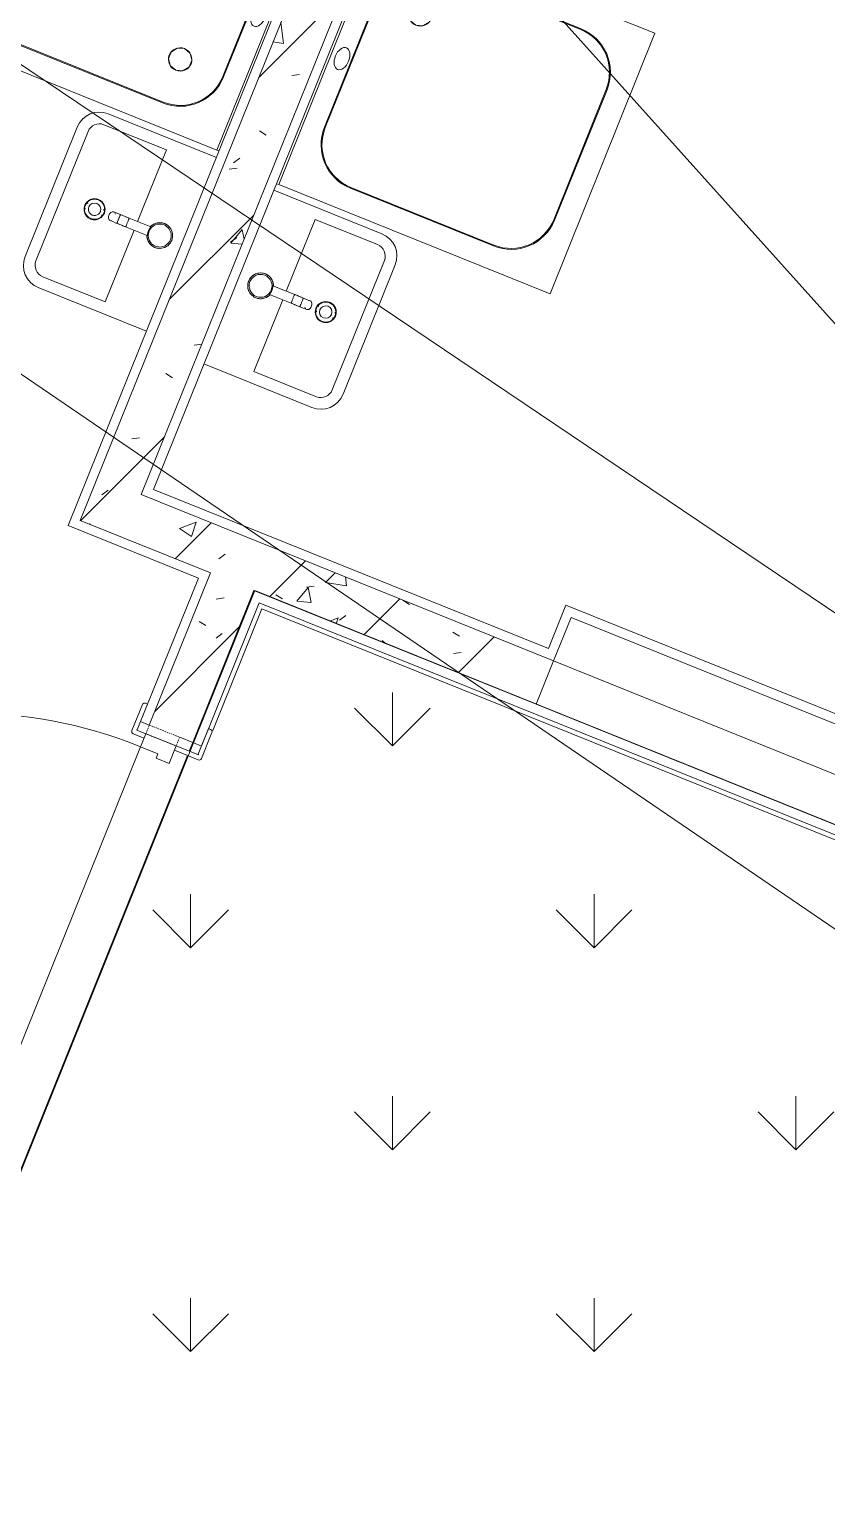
# Model space of a CAD drawing. Header units: millimetres. Extents: x -584918 to 2941280, y 3000189 to 4229862.
# Drawn here: x 206892 to 208596, y 3668918 to 3672027 of the extents above; entities that cross this region are included whole.
import ezdxf

# ---------------------------------------------------------------- set-up
doc = ezdxf.new("R2010")
doc.units = ezdxf.units.MM
doc.linetypes.add('ASVP_Невидимые', pattern=[5, 3, -2])
for name, color, linetype, lineweight in [('Двери', 7, 'Continuous', 0), ('Перекрытие', 7, 'Continuous', 0), ('Сантехника', 7, 'Continuous', 0), ('Стены', 7, 'Continuous', 0), ('Стены внутренние', 7, 'Continuous', 0), ('Стены несущие', 7, 'Continuous', 0), ('Стены отделка', 7, 'Continuous', 0), ('Стены разрез', 7, 'Continuous', 0), ('экспертиза ДУ', 1, 'Continuous', 0), ('экспертиза условные обозначения', 1, 'Continuous', 0)]:
    doc.layers.add(name, color=color, linetype=linetype, lineweight=lineweight)
pattern_1 = [(45, (192051.36, 3643581.32), (-141.4214, 141.4214), [])]
pattern_2 = [(50, (192051.36, 3643581.32), (364.368, -31.8783), [38.1, -419.1]), (355, (192051.36, 3643581.3), (-70.486, 382.1133), [30.48, -335.28]), (100.451, (192081.73, 3643578.66), (293.885, 350.2334), [32.38, -356.18]), (46.184, (192051.36, 3643682.9), (542.1585, -84.086), [57.15, -628.65]), (96.636, (192096.54, 3643675.9), (474.805, 494.8554), [48.57, -534.27]), (351.184, (192051.36, 3643682.9), (474.81, 494.85), [45.72, -502.92]), (21, (192102.16, 3643657.52), (303.2285, -204.5305), [38.1, -419.1]), (326, (192102.16, 3643657.5), (123.604, 368.376), [30.48, -335.28]), (71.451, (192127.43, 3643640.47), (426.834, 163.8427), [32.38, -356.18]), (37.5, (192051.36, 3643581.32), (6.17665, 169.11015), [16.764, -314.452, 16.764, -323.596, -336.55]), (37.5, (192051.36, 3643581.32), (6.17665, 169.11015), [-671.576, 16.764, -319.786]), (7.5, (192051.36, 3643581.32), (133.6389, 200.3615), [16.764, -177.292, 16.764, -306.832, -128.27]), (7.5, (192051.36, 3643581.32), (133.6389, 200.3615), [-517.652, 16.764, -111.506]), (327.5, (191938.08, 3643581.32), (271.1818, -11.45836), [16.764, -110.236, 16.764, -379.476, -525.78]), (327.5, (191938.08, 3643581.32), (271.1818, -11.45836), [-523.24, 16.764, -509.016]), (317.5, (191887.28, 3643581.32), (296.2585, 50.8528), [16.764, -148.336, 16.764, -246.38, -373.38]), (317.5, (191887.28, 3643581.32), (296.2585, 50.8528), [-428.244, 16.764, -356.616])]

# ---------------------------------------------------------------- blocks, each defined once
blk = doc.blocks.new('VK_02_Мойка - Рукомойник-V165-АР Этаж 01')
at = {"layer": 'Сантехника', "color": 253, "true_color": 0xaaaaaa}
for p, q in [((-200, 0), (-200, -249)), ((200, -249), (200, 0)), ((-175, -249), (-175, -105)), ((-175, -105), (-9.9, -105)), ((9.9, -105), (175, -105)), ((175, -105), (175, -249)), ((-149, -275), (149, -275)), ((-149, -300), (149, -300))]:
    blk.add_line(p, q, dxfattribs=at)
for centre, radius, start, end in [((-149, -249), 51, 180, 270), ((-149, -249), 26, 180, 270), ((149, -249), 26, 270, 360), ((149, -249), 51, 270, 360)]:
    blk.add_arc(centre, radius, start, end, dxfattribs=at)
blk = doc.blocks.new('МС_03-03_Смеситель_Однокрановый - МС_03-03_Смеситель_Однокрановый-V166-АР Этаж 01')
at = {"layer": 'Сантехника', "color": 253, "true_color": 0xaaaaaa}
for p, q in [((-10, -24.6), (-10, -74.6)), ((10, -74.6), (10, -24.6)), ((-10, -74.6), (-10, -94.6)), ((-10, -74.6), (-10, -80.8)), ((-10, -83.3), (-10, -98.3)), ((10, -94.6), (10, -74.6)), ((10, -80.8), (10, -74.6)), ((10, -98.3), (10, -83.3)), ((-10, -94.6), (-9.9, -94.6)), ((-10, -108.1), (-10, -109.9)), ((10, -109.9), (10, -108.1))]:
    blk.add_line(p, q, dxfattribs=at)
at = {"layer": 'Сантехника', "color": 253, "true_color": 0xaaaaaa, "flags": 128}
for points in [[(-10, -83.3), (-10, -82), (-10, -80.8)], [(-10, -80.8), (-10, -82), (-10, -83.3)], [(10, -80.8), (10, -82), (10, -83.3)], [(10, -83.3), (10, -82), (10, -80.8)], [(9.9, -94.6), (9.5, -94.6), (8.9, -94.6), (8.1, -94.6), (7.1, -94.6), (5.9, -94.6), (4.5, -94.6), (3.1, -94.6), (1.6, -94.6), (0, -94.6), (-1.6, -94.6), (-3.1, -94.6), (-4.5, -94.6), (-5.9, -94.6), (-7.1, -94.6), (-8.1, -94.6), (-8.9, -94.6), (-9.5, -94.6), (-9.9, -94.6), (-10, -94.6)], [(-10, -108.1), (-10, -104.4), (-10, -98.3)], [(-10, -98.3), (-10, -104.4), (-10, -108.1)], [(-7, -104.8), (-8.1, -105.7), (-9.1, -107), (-9.8, -108.4), (-10, -109.9)], [(-10, -109.9), (-9.8, -111.5), (-9.1, -112.9), (-8.1, -114.2), (-6.7, -115.3), (-5, -116.2), (-3.1, -116.8), (-1, -117.2), (1, -117.2), (3.1, -116.8), (5, -116.2), (6.7, -115.3), (8.1, -114.2), (9.1, -112.9), (9.8, -111.5), (10, -109.9)], [(10, -109.9), (9.8, -108.4), (9.1, -107)], [(10, -98.3), (10, -104.4), (10, -108.1)], [(10, -108.1), (10, -104.4), (10, -98.3)]]:
    blk.add_lwpolyline(points, dxfattribs=at)
at = {"layer": 'Сантехника', "color": 253, "true_color": 0xaaaaaa}
for radius, start, end in [(27.5, 360, 180), (27.5, 165, 180), (27.5, 180, 248.3704), (27.5, 180, 198.023), (27.5, 143.312, 156.6878), (24.5, 360, 180), (24.5, 180, 360), (27.5, 101.9769, 138.0229), (27.5, 83.3119, 96.6877), (27.5, 41.9768, 78.0228), (27.5, 23.3117, 36.6875), (27.5, 0, 18.0226), (27.5, 203.3122, 216.688), (27.5, 221.9771, 248.4991), (27.5, 291.6291, 360), (27.5, 291.5009, 318.0232), (27.5, 323.3125, 336.6883), (27.5, 345, 360)]:
    blk.add_arc((0, 0), radius, start, end, dxfattribs=at)
for points, knots in [([(10, -24.6), (9.8, -24.6), (9.5, -24.6), (9, -24.7), (8.6, -24.8), (8.4, -24.9), (8, -25), (7.4, -25.1), (6.7, -25.3), (6.2, -25.4), (5.9, -25.4), (5.4, -25.5), (4.7, -25.6), (3.7, -25.8), (2.6, -25.9), (0.8, -26), (-0.8, -26), (-2.5, -25.9), (-3.5, -25.8), (-4.4, -25.7), (-5, -25.6), (-5.5, -25.5), (-5.9, -25.4), (-6.2, -25.4), (-6.4, -25.3), (-6.6, -25.3), (-7, -25.2), (-7.5, -25.1), (-8, -25), (-8.3, -24.9), (-8.6, -24.8), (-8.8, -24.8), (-9.1, -24.7), (-9.4, -24.6), (-9.7, -24.6), (-9.9, -24.6), (-10, -24.6)], [-1, -1, -1, -1, -0.958333, -0.916667, -0.895833, -0.885417, -0.875, -0.833333, -0.791667, -0.78125, -0.770833, -0.75, -0.708333, -0.666667, -0.611111, -0.555556, -0.444444, -0.388889, -0.333333, -0.305556, -0.277778, -0.25, -0.236111, -0.222222, -0.215278, -0.208333, -0.194444, -0.166667, -0.138889, -0.125, -0.111111, -0.097222, -0.083333, -0.055556, -0.027778, 0, 0, 0, 0]), ([(-9.9, -74.6), (-9.8, -74.6), (-9.5, -74.5), (-8.9, -74.5), (-8.1, -74.4), (-7.1, -74.4), (-5.5, -74.3), (-2.2, -74.2), (3.3, -74.2), (7.7, -74.4), (9.4, -74.5), (9.8, -74.6), (9.9, -74.6)], [0.05, 0.05, 0.05, 0.05, 0.1, 0.15, 0.2, 0.25, 0.3, 0.4, 0.6, 0.8, 0.9, 0.95, 0.95, 0.95, 0.95])]:
    blk.add_open_spline(points, degree=3, knots=knots, dxfattribs=at)
blk = doc.blocks.new('МС_03-04_Сифон_Бутылочный - Для умывальника_Гофрированный выпуск_DN1-V167-АР Этаж 01')
at = {"layer": 'Сантехника', "color": 253, "true_color": 0xaaaaaa}
for radius, start, end in [(22.5, 0, 180), (22.5, 180, 0), (21.5, 0, 180), (21.5, 180, 0), (20, 158.285, 164.9916), (13.3, 0, 180), (13.3, 180, 0), (20, 15.0084, 21.715), (20, 195.0084, 201.715), (20, 338.285, 344.9916)]:
    blk.add_arc((0, 0), radius, start, end, dxfattribs=at)
blk = doc.blocks.new('VK_02_Мойка - Рукомойник-V168-АР Этаж 01')
at = {"layer": 'Сантехника', "color": 253, "true_color": 0xaaaaaa}
for p, q in [((-200, 0), (-200, -249)), ((200, -249), (200, 0)), ((-175, -249), (-175, -105)), ((-175, -105), (-9.9, -105)), ((9.9, -105), (175, -105)), ((175, -105), (175, -249)), ((-149, -275), (149, -275)), ((-149, -300), (149, -300))]:
    blk.add_line(p, q, dxfattribs=at)
for centre, radius, start, end in [((-149, -249), 51, 180, 270), ((-149, -249), 26, 180, 270), ((149, -249), 26, 270, 360), ((149, -249), 51, 270, 360)]:
    blk.add_arc(centre, radius, start, end, dxfattribs=at)
blk = doc.blocks.new('МС_03-03_Смеситель_Однокрановый - МС_03-03_Смеситель_Однокрановый-V169-АР Этаж 01')
at = {"layer": 'Сантехника', "color": 253, "true_color": 0xaaaaaa}
for p, q in [((-10, -24.6), (-10, -74.6)), ((10, -74.6), (10, -24.6)), ((-10, -74.6), (-10, -94.6)), ((-10, -74.6), (-10, -80.8)), ((-10, -83.3), (-10, -98.3)), ((10, -94.6), (10, -74.6)), ((10, -80.8), (10, -74.9)), ((10, -98.3), (10, -83.3)), ((-10, -94.6), (-9.9, -94.6)), ((-10, -108.1), (-10, -109.9)), ((10, -109.9), (10, -108.1))]:
    blk.add_line(p, q, dxfattribs=at)
at = {"layer": 'Сантехника', "color": 253, "true_color": 0xaaaaaa, "flags": 128}
for points in [[(-10, -83.3), (-10, -82), (-10, -80.8)], [(-10, -80.8), (-10, -82), (-10, -83.3)], [(10, -80.8), (10, -82), (10, -83.3)], [(10, -83.3), (10, -82), (10, -80.8)], [(9.9, -94.6), (9.5, -94.6), (8.9, -94.6), (8.1, -94.6), (7.1, -94.6), (5.9, -94.6), (4.5, -94.6), (3.1, -94.6), (1.6, -94.6), (0, -94.6), (-1.6, -94.6), (-3.1, -94.6), (-4.5, -94.6), (-5.9, -94.6), (-7.1, -94.6), (-8.1, -94.6), (-8.9, -94.6), (-9.5, -94.6), (-9.9, -94.6), (-10, -94.6)], [(-10, -108.1), (-10, -104.4), (-10, -98.3)], [(-10, -98.3), (-10, -104.4), (-10, -108.1)], [(-7, -104.8), (-8.1, -105.7), (-9.1, -107), (-9.8, -108.4), (-10, -109.9)], [(-10, -109.9), (-9.8, -111.5), (-9.1, -112.9), (-8.1, -114.2), (-6.7, -115.3), (-5, -116.2), (-3.1, -116.8), (-1, -117.2), (1, -117.2), (3.1, -116.8), (5, -116.2), (6.7, -115.3), (8.1, -114.2), (9.1, -112.9), (9.8, -111.5), (10, -109.9)], [(10, -109.9), (9.8, -108.4), (9.1, -107), (9, -106.8)], [(10, -98.3), (10, -104.4), (10, -108.1)], [(10, -108.1), (10, -104.4), (10, -98.3)]]:
    blk.add_lwpolyline(points, dxfattribs=at)
at = {"layer": 'Сантехника', "color": 253, "true_color": 0xaaaaaa}
for radius, start, end in [(27.5, 360, 180), (27.5, 165, 180), (27.5, 180, 248.3704), (27.5, 180, 198.023), (27.5, 143.312, 156.6878), (24.5, 360, 180), (24.5, 180, 360), (27.5, 101.9769, 138.0229), (27.5, 83.3119, 96.6877), (27.5, 41.9768, 78.0228), (27.5, 23.3117, 36.6875), (27.5, 0, 18.0226), (27.5, 203.3122, 216.688), (27.5, 221.9771, 248.4991), (27.5, 291.6291, 360), (27.5, 291.5009, 318.0232), (27.5, 323.3125, 336.6883), (27.5, 345, 360)]:
    blk.add_arc((0, 0), radius, start, end, dxfattribs=at)
for points, knots in [([(10, -24.6), (9.8, -24.6), (9.5, -24.6), (9, -24.7), (8.6, -24.8), (8.4, -24.9), (8, -25), (7.4, -25.1), (6.7, -25.3), (6.2, -25.4), (5.9, -25.4), (5.4, -25.5), (4.7, -25.6), (3.7, -25.8), (2.6, -25.9), (0.8, -26), (-0.8, -26), (-2.5, -25.9), (-3.5, -25.8), (-4.4, -25.7), (-5, -25.6), (-5.5, -25.5), (-5.9, -25.4), (-6.2, -25.4), (-6.4, -25.3), (-6.6, -25.3), (-7, -25.2), (-7.5, -25.1), (-8, -25), (-8.3, -24.9), (-8.6, -24.8), (-8.8, -24.8), (-9.1, -24.7), (-9.4, -24.6), (-9.7, -24.6), (-9.9, -24.6), (-10, -24.6)], [-1, -1, -1, -1, -0.958333, -0.916667, -0.895833, -0.885417, -0.875, -0.833333, -0.791667, -0.78125, -0.770833, -0.75, -0.708333, -0.666667, -0.611111, -0.555556, -0.444444, -0.388889, -0.333333, -0.305556, -0.277778, -0.25, -0.236111, -0.222222, -0.215278, -0.208333, -0.194444, -0.166667, -0.138889, -0.125, -0.111111, -0.097222, -0.083333, -0.055556, -0.027778, 0, 0, 0, 0]), ([(-9.9, -74.6), (-9.8, -74.6), (-9.5, -74.5), (-8.9, -74.5), (-8.1, -74.4), (-7.1, -74.4), (-5.5, -74.3), (-2.2, -74.2), (3.3, -74.2), (7.7, -74.4), (9.4, -74.5), (9.8, -74.6), (9.9, -74.6)], [0.05, 0.05, 0.05, 0.05, 0.1, 0.15, 0.2, 0.25, 0.3, 0.4, 0.6, 0.8, 0.9, 0.95, 0.95, 0.95, 0.95])]:
    blk.add_open_spline(points, degree=3, knots=knots, dxfattribs=at)
blk = doc.blocks.new('МС_03-04_Сифон_Бутылочный - Для умывальника_Гофрированный выпуск_DN1-V170-АР Этаж 01')
at = {"layer": 'Сантехника', "color": 253, "true_color": 0xaaaaaa}
for radius, start, end in [(22.5, 0, 180), (22.5, 180, 0), (21.5, 0, 180), (21.5, 180, 0), (20, 158.285, 164.9916), (13.3, 0, 180), (13.3, 180, 0), (20, 15.0084, 21.715), (20, 195.0084, 201.715), (20, 338.285, 344.9916)]:
    blk.add_arc((0, 0), radius, start, end, dxfattribs=at)
blk = doc.blocks.new('VM_Ванная моечная 1-секционная - ГхШ 600х530-1155684-АР Этаж 01')
at = {"layer": 'Сантехника'}
for p, q in [((-300, -5), (-300, 0)), ((300, 0), (300, -5)), ((-300, -5), (-300, -630)), ((-300, -5), (300, -5)), ((300, -630), (300, -5)), ((-150, -50), (150, -50)), ((-150, -52), (150, -52)), ((-250, -480), (-250, -150)), ((-248, -480), (-248, -150)), ((248, -150), (248, -480)), ((250, -150), (250, -480)), ((150, -578), (-150, -578)), ((150, -580), (-150, -580)), ((-300, -630), (300, -630))]:
    blk.add_line(p, q, dxfattribs=at)
at = {"layer": 'Сантехника', "color": 253, "true_color": 0xaaaaaa}
for p, q in [((125, -150), (129.6, -135.9)), ((129.6, -164.1), (125, -150)), ((130.4, -134.9), (141.8, -126.6)), ((142.6, -126.2), (157.4, -126.2)), ((158.2, -126.6), (169.6, -134.9)), ((170.4, -135.9), (175, -150)), ((175, -150), (170.4, -164.1)), ((141.8, -173.4), (130.4, -165.1)), ((157.4, -173.8), (142.6, -173.8)), ((169.6, -165.1), (158.2, -173.4))]:
    blk.add_line(p, q, dxfattribs=at)
at = {"layer": 'Сантехника', "flags": 128}
for points in [[(-25, -30), (-24.5, -27.1), (-23.1, -24.3), (-20.8, -21.7), (-17.7, -19.4), (-13.9, -17.5), (-9.6, -16.1), (-4.9, -15.3), (0, -15), (4.9, -15.3), (9.6, -16.1), (13.9, -17.5), (17.7, -19.4), (20.8, -21.7), (23.1, -24.3), (24.5, -27.1), (25, -30)], [(25, -30), (24.5, -32.9), (23.1, -35.7), (20.8, -38.3), (17.7, -40.6), (13.9, -42.5), (9.6, -43.9), (4.9, -44.7), (0, -45), (-4.9, -44.7), (-9.6, -43.9), (-13.9, -42.5), (-17.7, -40.6), (-20.8, -38.3), (-23.1, -35.7), (-24.5, -32.9), (-25, -30)]]:
    blk.add_lwpolyline(points, dxfattribs=at)
at = {"layer": 'Сантехника'}
for centre, radius, start, end in [((-150, -150), 100, 90, 180), ((-150, -150), 98, 90, 180), ((150, -150), 100, 360, 90), ((150, -150), 98, 0, 90), ((150, -150), 25, 0, 180), ((150, -150), 25, 180, 360), ((-150, -480), 100, 180, 270), ((-150, -480), 98, 180, 270), ((150, -480), 98, 270, 0), ((150, -480), 100, 270, 0)]:
    blk.add_arc(centre, radius, start, end, dxfattribs=at)
blk = doc.blocks.new('ВК_Домодедово_rvt-1-АР Этаж 01')
at = {"layer": 'Сантехника', "color": 253, "lineweight": 9, "true_color": 0xaaaaaa}
for name, p, rotation in [('VM_Ванная моечная 1-секционная - ГхШ 600х530-1155684-АР Этаж 01', (15358.4, 28463.6), 248.0513009164577), ('VM_Ванная моечная 1-секционная - ГхШ 600х530-1155684-АР Этаж 01', (15481.2, 28393.6), 68.05130091645783), ('VK_02_Мойка - Рукомойник-V168-АР Этаж 01', (15165.9, 27985.9), 248.0513009164573), ('VK_02_Мойка - Рукомойник-V165-АР Этаж 01', (15288.7, 27915.9), 68.05130091645765), ('МС_03-04_Сифон_Бутылочный - Для умывальника_Гофрированный выпуск_DN1-V170-АР Этаж 01', (14980.4, 28060.7), 338.0513009164573), ('МС_03-03_Смеситель_Однокрановый - МС_03-03_Смеситель_Однокрановый-V169-АР Этаж 01', (15119.6, 28004.6), 248.0513009164573), ('МС_03-03_Смеситель_Однокрановый - МС_03-03_Смеситель_Однокрановый-V166-АР Этаж 01', (15335, 27897.2), 68.05130091645765), ('МС_03-04_Сифон_Бутылочный - Для умывальника_Гофрированный выпуск_DN1-V167-АР Этаж 01', (15474.2, 27841.2), 158.0513009164576)]:
    blk.add_blockref(name, p, dxfattribs=dict(at, rotation=rotation))
blk = doc.blocks.new('ASVP_ДверьДеревянная_1 полотно - Входная_внутр_ 1000х2000h_полотно_ Г Пр _950 в свету_-7521749-АР Этаж 01')
at = {"layer": 'Двери', "lineweight": 18}
for p, q in [((-500, 1050), (-460, 1050)), ((-500, 50), (-500, 1050)), ((-460, 1050), (-460, 50)), ((-530, 50), (-500, 50)), ((-530, -20), (-530, 50)), ((-460, 50), (-500, 50)), ((-500, 50), (-500, 10)), ((500, 50), (530, 50)), ((500, 10), (500, 50)), ((530, 50), (530, -20)), ((-500, 10), (-490, 10)), ((-490, 10), (-490, -20)), ((490, 10), (500, 10)), ((490, -20), (490, 10)), ((-490, -20), (-530, -20)), ((530, -20), (490, -20))]:
    blk.add_line(p, q, dxfattribs=at)
at = {"layer": 'Двери', "linetype": 'ASVP_Невидимые', "lineweight": 18}
for p, q in [((-550, 50), (-530, 50)), ((-550, -20), (-550, 50)), ((-530, 50), (-530, -20)), ((530, 50), (550, 50)), ((530, -20), (530, 50)), ((550, 50), (550, -20)), ((-530, -20), (-550, -20)), ((550, -20), (530, -20))]:
    blk.add_line(p, q, dxfattribs=at)
at = {"layer": 'Двери'}
blk.add_arc((-500, 50), 1000, 0, 90, dxfattribs=at)

msp = doc.modelspace()

# ---------------------------------------------------------------- hatches: boundary and pattern name
at = {"layer": 'Стены'}
h = msp.add_hatch(dxfattribs=at)
h.set_pattern_fill('FP_15', color=256, style=0, pattern_type=2)
h.set_pattern_definition([(216.87, (192217.96, 3643997.82), (1249.49851, 833.00223), [208.25, -1874.25]), (206.565, (192467.86, 3643872.87), (-416.5007, -416.5004), [465.661, -465.661]), (198.435, (192467.86, 3643664.62), (-832.99954, -416.50086), [263.418, -1053.671])])
h.paths.add_polyline_path([(206707.761, 3669500.199), (206726.45, 3669546.575), (206745, 3669539.1), (206748.738, 3669548.375), (206725.148, 3669557.715), (206721.723, 3669557.682), (206718.836, 3669554.435), (206699.344, 3669503.591)])
h.paths.add_polyline_path([(207137.465, 3670512.995), (207141.203, 3670522.27), (207123.026, 3670530.673), (207145.079, 3670585.396), (207140.441, 3670587.265), (207136.615, 3670587.228), (207133.935, 3670584.497), (207111.508, 3670528.845), (207111.545, 3670525.019), (207114.277, 3670522.339), (207130.128, 3670515.951)])
at = {"layer": 'Стены внутренние'}
h = msp.add_hatch(dxfattribs=at)
h.set_pattern_fill('FP_1', color=256, style=0, pattern_type=2)
h.set_pattern_definition(pattern_1)
h.paths.add_polyline_path([(207131.374, 3671032.959), (208028.437, 3673259.004), (207935.685, 3673296.382), (207038.622, 3671070.336), (207103.892, 3671044.034)])
h.paths.add_polyline_path([(208439.591, 3674279.275), (208514.346, 3674464.779), (208421.594, 3674502.156), (208346.839, 3674316.653), (208421.594, 3674286.527)])
h = msp.add_hatch(dxfattribs=at)
h.set_pattern_fill('FP_2', color=256, style=0, pattern_type=2)
h.set_pattern_definition(pattern_2)
h.paths.add_polyline_path([(207131.374, 3671032.959), (208028.437, 3673259.004), (207935.685, 3673296.382), (207038.622, 3671070.336), (207103.892, 3671044.034)])
h.paths.add_polyline_path([(208439.591, 3674279.275), (208514.346, 3674464.779), (208421.594, 3674502.156), (208346.839, 3674316.653), (208421.594, 3674286.527)])
h = msp.add_hatch(dxfattribs=at)
h.set_pattern_fill('FP_1', color=256, style=0, pattern_type=2)
h.set_pattern_definition(pattern_1)
h.paths.add_polyline_path([(207975.139, 3670585.12), (208012.517, 3670677.871), (207038.622, 3671070.336), (207002.017, 3670977.273), (207914.219, 3670609.669)])
h = msp.add_hatch(dxfattribs=at)
h.set_pattern_fill('FP_2', color=256, style=0, pattern_type=2)
h.set_pattern_definition(pattern_2)
h.paths.add_polyline_path([(207975.139, 3670585.12), (208012.517, 3670677.871), (207038.622, 3671070.336), (207002.017, 3670977.273), (207914.219, 3670609.669)])
h = msp.add_hatch(dxfattribs=at)
h.set_pattern_fill('FP_1', color=256, style=0, pattern_type=2)
h.set_pattern_definition(pattern_1)
h.paths.add_polyline_path([(206774.21, 3669344.044), (206830.276, 3669483.172), (206737.524, 3669520.549), (206681.458, 3669381.421), (206765.46, 3669347.57)])
h.paths.add_polyline_path([(207241.43, 3670503.442), (207372.252, 3670828.074), (207279.5, 3670865.452), (207148.678, 3670540.82), (207230.073, 3670508.019)])
h = msp.add_hatch(dxfattribs=at)
h.set_pattern_fill('FP_2', color=256, style=0, pattern_type=2)
h.set_pattern_definition(pattern_2)
h.paths.add_polyline_path([(206774.21, 3669344.044), (206830.276, 3669483.172), (206737.524, 3669520.549), (206681.458, 3669381.421), (206765.46, 3669347.57)])
h.paths.add_polyline_path([(207241.43, 3670503.442), (207372.252, 3670828.074), (207279.5, 3670865.452), (207148.678, 3670540.82), (207230.073, 3670508.019)])
at = {"layer": 'экспертиза условные обозначения'}
h = msp.add_hatch(dxfattribs=at)
h.set_pattern_fill('GRASS', color=3, scale=24)
h.set_pattern_definition([(90, (131802.37, 3455831.77), (-431.0523, 431.0523), [114.3, -747.8046]), (45, (131802.4, 3455831.8), (-431.0523, 431.0523), [114.3, -495.3]), (135, (131802.4, 3455831.8), (-431.0523, -431.0523), [114.3, -495.3])])
h.paths.add_polyline_path([(207374.352, 3670828.074), (218226.323, 3666454.892), (217665.658, 3665063.613), (208204.965, 3668876.131), (205065.245, 3661084.973), (203673.966, 3661645.637)])

# ---------------------------------------------------------------- linework, layer by layer
at = {"layer": 'Перекрытие'}
for p, q in [((208012.517, 3670677.871), (208661.78, 3670416.228)), ((206771.164, 3669604.026), (207129.989, 3670494.444)), ((207241.43, 3670503.442), (207233.955, 3670484.892)), ((207230.217, 3670475.617), (206841.49, 3669510.997))]:
    msp.add_line(p, q, dxfattribs=at)
at = {"layer": 'Стены внутренние'}
for p, q in [((207388.864, 3670789.035), (207284.207, 3670529.33)), ((209925.628, 3669766.757), (207388.864, 3670789.035)), ((207284.207, 3670529.33), (207279.569, 3670531.199))]:
    msp.add_line(p, q, dxfattribs=at)
at = {"layer": 'Стены несущие'}
for p, q in [((207001.244, 3670977.585), (207935.685, 3673296.382)), ((208028.437, 3673259.004), (207131.374, 3671032.959)), ((208012.517, 3670677.871), (207131.374, 3671032.959)), ((207001.244, 3670977.585), (207279.5, 3670865.452)), ((207148.678, 3670540.82), (207279.5, 3670865.452)), ((207241.43, 3670503.442), (207372.252, 3670828.074)), ((207372.252, 3670828.074), (207975.139, 3670585.12)), ((207975.139, 3670585.12), (208012.517, 3670677.871)), ((207213.605, 3670514.656), (207241.43, 3670503.442))]:
    msp.add_line(p, q, dxfattribs=at)
at = {"layer": 'Стены отделка'}
for p, q in [((207917.135, 3673303.857), (206975.218, 3670966.51)), ((207157.4, 3671044.034), (208046.987, 3673251.529)), ((208001.442, 3670703.897), (207157.4, 3671044.034)), ((207001.244, 3670977.585), (207001.244, 3670977.585)), ((206975.218, 3670966.51), (207253.474, 3670854.377)), ((207253.474, 3670854.377), (207130.128, 3670548.296)), ((207259.981, 3670495.967), (207383.327, 3670802.048)), ((207383.327, 3670802.048), (209961.829, 3669762.95)), ((208038.82, 3670796.649), (208001.442, 3670703.897)), ((208725.184, 3670520.055), (208038.82, 3670796.649)), ((208012.517, 3670677.871), (208049.894, 3670770.623)), ((208049.894, 3670770.623), (208699.158, 3670508.98)), ((208624.402, 3670323.476), (207975.139, 3670585.12)), ((207130.128, 3670548.296), (207148.678, 3670540.82)), ((207241.43, 3670503.442), (207259.981, 3670495.967))]:
    msp.add_line(p, q, dxfattribs=at)
at = {"layer": 'Стены разрез'}
for p, q in [((207133.935, 3670584.497), (207111.508, 3670528.845)), ((207123.026, 3670530.673), (207145.079, 3670585.396)), ((207145.079, 3670585.396), (207140.441, 3670587.265)), ((207114.277, 3670522.339), (207137.465, 3670512.995)), ((207121.725, 3670530.119), (207122.099, 3670531.047)), ((207141.203, 3670522.27), (207121.725, 3670530.119)), ((207122.099, 3670531.047), (207123.026, 3670530.673)), ((207274.932, 3670533.068), (207252.879, 3670478.344)), ((207259.911, 3670469.041), (207282.338, 3670524.692)), ((207279.569, 3670531.199), (207274.932, 3670533.068)), ((207202.391, 3670486.83), (207253.405, 3670466.272)), ((207253.433, 3670477.043), (207206.129, 3670496.105)), ((207252.879, 3670478.344), (207253.806, 3670477.97)), ((207253.806, 3670477.97), (207253.433, 3670477.043))]:
    msp.add_line(p, q, dxfattribs=at)
for centre, start, end in [((207138.572, 3670582.628), 68.051301, 158.051301), ((207116.146, 3670526.977), 158.051301, 248.051301), ((207277.7, 3670526.561), 338.051301, 68.051301), ((207255.274, 3670470.91), 248.051301, 338.051301)]:
    msp.add_arc(centre, 5, start, end, dxfattribs=at)
at = {"layer": 'экспертиза ДУ'}
for points in [[(215439.194, 3663794.928), (150067.279, 3736608.128)], [(211270.319, 3668294.075), (127557.279, 3725348.128)], [(127557.279, 3725348.128), (212170.717, 3668385.589)]]:
    msp.add_lwpolyline(points, dxfattribs=at)
at = {"layer": 'экспертиза условные обозначения', "color": 3}
msp.add_lwpolyline([(207374.352, 3670828.074), (218226.323, 3666454.892), (217665.658, 3665063.613), (208204.965, 3668876.131), (205065.245, 3661084.973), (203673.966, 3661645.637), (207374.352, 3670828.074)], dxfattribs=at)

# ---------------------------------------------------------------- block references
msp.add_blockref('ВК_Домодедово_rvt-1-АР Этаж 01', (192051.361, 3643581.316))
at = {"layer": 'Двери', "rotation": 68.05130091645752}
msp.add_blockref('ASVP_ДверьДеревянная_1 полотно - Входная_внутр_ 1000х2000h_полотно_ Г Пр _950 в свету_-7521749-АР Этаж 01', (206989.477, 3670011.996), dxfattribs=at)

doc.saveas('drawing.dxf')
